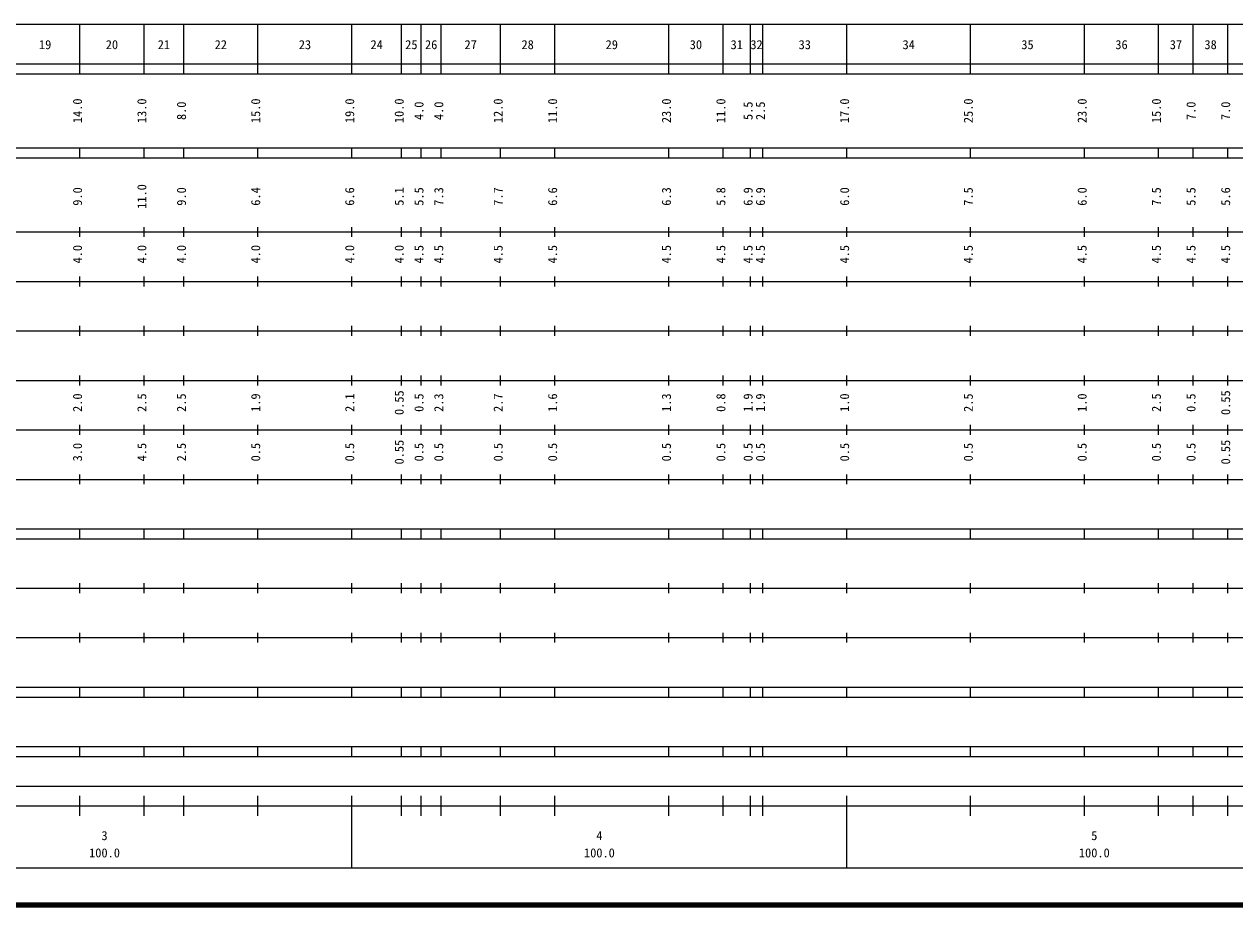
# Model space of a CAD drawing. Units: millimetres on the paper, enlarged 1000 times. Extents: x 40000 to 680000, y 20000 to 380000.
# Drawn here: x 301771 to 546386, y 20000 to 198000 of the extents above; entities that cross this region are included whole.
import ezdxf
from ezdxf.enums import TextEntityAlignment as Align

# ---------------------------------------------------------------- set-up
doc = ezdxf.new("R2010")
doc.units = ezdxf.units.MM
doc.header["$LTSCALE"] = 1000
doc.layers.add('M-TTL', color=2, linetype='Continuous', lineweight=140)
doc.layers.add('M-TTL-BAND', color=7, linetype='Continuous', lineweight=25)
doc.styles.add('ＭＳ ゴシック', font='')
doc.styles.get('ＭＳ ゴシック').set_extended_font_data('MS Gothic')

msp = doc.modelspace()

# ---------------------------------------------------------------- linework, layer by layer
at = {"layer": 'M-TTL'}
msp.add_line((40000, 20000), (680000, 20000), dxfattribs=at)
at = {"layer": 'M-TTL-BAND'}
for p, q in [((68000, 198000), (579000, 198000)), ((313000, 188000), (313000, 198000)), ((326000, 188000), (326000, 198000)), ((334000, 188000), (334000, 198000)), ((349000, 188000), (349000, 198000)), ((368000, 188000), (368000, 198000)), ((378000, 188000), (378000, 198000)), ((382000, 188000), (382000, 198000)), ((386000, 188000), (386000, 198000)), ((398000, 188000), (398000, 198000)), ((409000, 188000), (409000, 198000)), ((432000, 188000), (432000, 198000)), ((443000, 188000), (443000, 198000)), ((448500, 188000), (448500, 198000)), ((451000, 188000), (451000, 198000)), ((468000, 188000), (468000, 198000)), ((493000, 188000), (493000, 198000)), ((516000, 188000), (516000, 198000)), ((531000, 188000), (531000, 198000)), ((538000, 188000), (538000, 198000)), ((545000, 188000), (545000, 198000)), ((40000, 190000), (579000, 190000)), ((40000, 188000), (579000, 188000)), ((40000, 173000), (579000, 173000)), ((313000, 171000), (313000, 173000)), ((326000, 171000), (326000, 173000)), ((334000, 171000), (334000, 173000)), ((349000, 171000), (349000, 173000)), ((368000, 171000), (368000, 173000)), ((378000, 171000), (378000, 173000)), ((382000, 171000), (382000, 173000)), ((386000, 171000), (386000, 173000)), ((398000, 171000), (398000, 173000)), ((409000, 171000), (409000, 173000)), ((432000, 171000), (432000, 173000)), ((443000, 171000), (443000, 173000)), ((448500, 171000), (448500, 173000)), ((451000, 171000), (451000, 173000)), ((468000, 171000), (468000, 173000)), ((493000, 171000), (493000, 173000)), ((516000, 171000), (516000, 173000)), ((531000, 171000), (531000, 173000)), ((538000, 171000), (538000, 173000)), ((545000, 171000), (545000, 173000)), ((40000, 171000), (579000, 171000)), ((313000, 155000), (313000, 157000)), ((326000, 155000), (326000, 157000)), ((334000, 155000), (334000, 157000)), ((349000, 155000), (349000, 157000)), ((368000, 155000), (368000, 157000)), ((378000, 155000), (378000, 157000)), ((382000, 155000), (382000, 157000)), ((386000, 155000), (386000, 157000)), ((398000, 155000), (398000, 157000)), ((409000, 155000), (409000, 157000)), ((432000, 155000), (432000, 157000)), ((443000, 155000), (443000, 157000)), ((448500, 155000), (448500, 157000)), ((451000, 155000), (451000, 157000)), ((468000, 155000), (468000, 157000)), ((493000, 155000), (493000, 157000)), ((516000, 155000), (516000, 157000)), ((531000, 155000), (531000, 157000)), ((538000, 155000), (538000, 157000)), ((545000, 155000), (545000, 157000)), ((40000, 156000), (579000, 156000)), ((313000, 145000), (313000, 147000)), ((326000, 145000), (326000, 147000)), ((334000, 145000), (334000, 147000)), ((349000, 145000), (349000, 147000)), ((368000, 145000), (368000, 147000)), ((378000, 145000), (378000, 147000)), ((382000, 145000), (382000, 147000)), ((386000, 145000), (386000, 147000)), ((398000, 145000), (398000, 147000)), ((409000, 145000), (409000, 147000)), ((432000, 145000), (432000, 147000)), ((443000, 145000), (443000, 147000)), ((448500, 145000), (448500, 147000)), ((451000, 145000), (451000, 147000)), ((468000, 145000), (468000, 147000)), ((493000, 145000), (493000, 147000)), ((516000, 145000), (516000, 147000)), ((531000, 145000), (531000, 147000)), ((538000, 145000), (538000, 147000)), ((545000, 145000), (545000, 147000)), ((46000, 146000), (579000, 146000)), ((313000, 135000), (313000, 137000)), ((326000, 135000), (326000, 137000)), ((334000, 135000), (334000, 137000)), ((349000, 135000), (349000, 137000)), ((368000, 135000), (368000, 137000)), ((378000, 135000), (378000, 137000)), ((382000, 135000), (382000, 137000)), ((386000, 135000), (386000, 137000)), ((398000, 135000), (398000, 137000)), ((409000, 135000), (409000, 137000)), ((432000, 135000), (432000, 137000)), ((443000, 135000), (443000, 137000)), ((448500, 135000), (448500, 137000)), ((451000, 135000), (451000, 137000)), ((468000, 135000), (468000, 137000)), ((493000, 135000), (493000, 137000)), ((516000, 135000), (516000, 137000)), ((531000, 135000), (531000, 137000)), ((538000, 135000), (538000, 137000)), ((545000, 135000), (545000, 137000)), ((52000, 136000), (579000, 136000)), ((46000, 126000), (579000, 126000)), ((313000, 125000), (313000, 127000)), ((326000, 125000), (326000, 127000)), ((334000, 125000), (334000, 127000)), ((349000, 125000), (349000, 127000)), ((368000, 125000), (368000, 127000)), ((378000, 125000), (378000, 127000)), ((382000, 125000), (382000, 127000)), ((386000, 125000), (386000, 127000)), ((398000, 125000), (398000, 127000)), ((409000, 125000), (409000, 127000)), ((432000, 125000), (432000, 127000)), ((443000, 125000), (443000, 127000)), ((448500, 125000), (448500, 127000)), ((451000, 125000), (451000, 127000)), ((468000, 125000), (468000, 127000)), ((493000, 125000), (493000, 127000)), ((516000, 125000), (516000, 127000)), ((531000, 125000), (531000, 127000)), ((538000, 125000), (538000, 127000)), ((545000, 125000), (545000, 127000)), ((52000, 116000), (579000, 116000)), ((313000, 115000), (313000, 117000)), ((326000, 115000), (326000, 117000)), ((334000, 115000), (334000, 117000)), ((349000, 115000), (349000, 117000)), ((368000, 115000), (368000, 117000)), ((378000, 115000), (378000, 117000)), ((382000, 115000), (382000, 117000)), ((386000, 115000), (386000, 117000)), ((398000, 115000), (398000, 117000)), ((409000, 115000), (409000, 117000)), ((432000, 115000), (432000, 117000)), ((443000, 115000), (443000, 117000)), ((448500, 115000), (448500, 117000)), ((451000, 115000), (451000, 117000)), ((468000, 115000), (468000, 117000)), ((493000, 115000), (493000, 117000)), ((516000, 115000), (516000, 117000)), ((531000, 115000), (531000, 117000)), ((538000, 115000), (538000, 117000)), ((545000, 115000), (545000, 117000)), ((46000, 106000), (579000, 106000)), ((313000, 105000), (313000, 107000)), ((326000, 105000), (326000, 107000)), ((334000, 105000), (334000, 107000)), ((349000, 105000), (349000, 107000)), ((368000, 105000), (368000, 107000)), ((378000, 105000), (378000, 107000)), ((382000, 105000), (382000, 107000)), ((386000, 105000), (386000, 107000)), ((398000, 105000), (398000, 107000)), ((409000, 105000), (409000, 107000)), ((432000, 105000), (432000, 107000)), ((443000, 105000), (443000, 107000)), ((448500, 105000), (448500, 107000)), ((451000, 105000), (451000, 107000)), ((468000, 105000), (468000, 107000)), ((493000, 105000), (493000, 107000)), ((516000, 105000), (516000, 107000)), ((531000, 105000), (531000, 107000)), ((538000, 105000), (538000, 107000)), ((545000, 105000), (545000, 107000)), ((40000, 96000), (579000, 96000)), ((313000, 94000), (313000, 96000)), ((326000, 94000), (326000, 96000)), ((334000, 94000), (334000, 96000)), ((349000, 94000), (349000, 96000)), ((368000, 94000), (368000, 96000)), ((378000, 94000), (378000, 96000)), ((382000, 94000), (382000, 96000)), ((386000, 94000), (386000, 96000)), ((398000, 94000), (398000, 96000)), ((409000, 94000), (409000, 96000)), ((432000, 94000), (432000, 96000)), ((443000, 94000), (443000, 96000)), ((448500, 94000), (448500, 96000)), ((451000, 94000), (451000, 96000)), ((468000, 94000), (468000, 96000)), ((493000, 94000), (493000, 96000)), ((516000, 94000), (516000, 96000)), ((531000, 94000), (531000, 96000)), ((538000, 94000), (538000, 96000)), ((545000, 94000), (545000, 96000)), ((40000, 94000), (579000, 94000)), ((49000, 84000), (579000, 84000)), ((313000, 83000), (313000, 85000)), ((326000, 83000), (326000, 85000)), ((334000, 83000), (334000, 85000)), ((349000, 83000), (349000, 85000)), ((368000, 83000), (368000, 85000)), ((378000, 83000), (378000, 85000)), ((382000, 83000), (382000, 85000)), ((386000, 83000), (386000, 85000)), ((398000, 83000), (398000, 85000)), ((409000, 83000), (409000, 85000)), ((432000, 83000), (432000, 85000)), ((443000, 83000), (443000, 85000)), ((448500, 83000), (448500, 85000)), ((451000, 83000), (451000, 85000)), ((468000, 83000), (468000, 85000)), ((493000, 83000), (493000, 85000)), ((516000, 83000), (516000, 85000)), ((531000, 83000), (531000, 85000)), ((538000, 83000), (538000, 85000)), ((545000, 83000), (545000, 85000)), ((40000, 74000), (579000, 74000)), ((313000, 73000), (313000, 75000)), ((326000, 73000), (326000, 75000)), ((334000, 73000), (334000, 75000)), ((349000, 73000), (349000, 75000)), ((368000, 73000), (368000, 75000)), ((378000, 73000), (378000, 75000)), ((382000, 73000), (382000, 75000)), ((386000, 73000), (386000, 75000)), ((398000, 73000), (398000, 75000)), ((409000, 73000), (409000, 75000)), ((432000, 73000), (432000, 75000)), ((443000, 73000), (443000, 75000)), ((448500, 73000), (448500, 75000)), ((451000, 73000), (451000, 75000)), ((468000, 73000), (468000, 75000)), ((493000, 73000), (493000, 75000)), ((516000, 73000), (516000, 75000)), ((531000, 73000), (531000, 75000)), ((538000, 73000), (538000, 75000)), ((545000, 73000), (545000, 75000)), ((40000, 64000), (579000, 64000)), ((313000, 62000), (313000, 64000)), ((326000, 62000), (326000, 64000)), ((334000, 62000), (334000, 64000)), ((349000, 62000), (349000, 64000)), ((368000, 62000), (368000, 64000)), ((378000, 62000), (378000, 64000)), ((382000, 62000), (382000, 64000)), ((386000, 62000), (386000, 64000)), ((398000, 62000), (398000, 64000)), ((409000, 62000), (409000, 64000)), ((432000, 62000), (432000, 64000)), ((443000, 62000), (443000, 64000)), ((448500, 62000), (448500, 64000)), ((451000, 62000), (451000, 64000)), ((468000, 62000), (468000, 64000)), ((493000, 62000), (493000, 64000)), ((516000, 62000), (516000, 64000)), ((531000, 62000), (531000, 64000)), ((538000, 62000), (538000, 64000)), ((545000, 62000), (545000, 64000)), ((40000, 62000), (579000, 62000)), ((40000, 52000), (579000, 52000)), ((313000, 50000), (313000, 52000)), ((326000, 50000), (326000, 52000)), ((334000, 50000), (334000, 52000)), ((349000, 50000), (349000, 52000)), ((368000, 50000), (368000, 52000)), ((378000, 50000), (378000, 52000)), ((382000, 50000), (382000, 52000)), ((386000, 50000), (386000, 52000)), ((398000, 50000), (398000, 52000)), ((409000, 50000), (409000, 52000)), ((432000, 50000), (432000, 52000)), ((443000, 50000), (443000, 52000)), ((448500, 50000), (448500, 52000)), ((451000, 50000), (451000, 52000)), ((468000, 50000), (468000, 52000)), ((493000, 50000), (493000, 52000)), ((516000, 50000), (516000, 52000)), ((531000, 50000), (531000, 52000)), ((538000, 50000), (538000, 52000)), ((545000, 50000), (545000, 52000)), ((40000, 50000), (579000, 50000)), ((71000, 44000), (565000, 44000)), ((313000, 38000), (313000, 42000)), ((326000, 38000), (326000, 42000)), ((334000, 38000), (334000, 42000)), ((349000, 38000), (349000, 42000)), ((368000, 27500), (368000, 42000)), ((378000, 38000), (378000, 42000)), ((382000, 38000), (382000, 42000)), ((386000, 38000), (386000, 42000)), ((398000, 38000), (398000, 42000)), ((409000, 38000), (409000, 42000)), ((432000, 38000), (432000, 42000)), ((443000, 38000), (443000, 42000)), ((448500, 38000), (448500, 42000)), ((451000, 38000), (451000, 42000)), ((468000, 27500), (468000, 42000)), ((493000, 38000), (493000, 42000)), ((516000, 38000), (516000, 42000)), ((531000, 38000), (531000, 42000)), ((538000, 38000), (538000, 42000)), ((545000, 38000), (545000, 42000)), ((40000, 40000), (579000, 40000)), ((68000, 27500), (579000, 27500))]:
    msp.add_line(p, q, dxfattribs=at)

# ---------------------------------------------------------------- texts
at = {"layer": 'M-TTL-BAND', "style": 'ＭＳ ゴシック'}
for s, p in [('19', (306000, 192405)), ('20', (319500, 192405)), ('21', (330000, 192405)), ('22', (341500, 192405)), ('23', (358500, 192405)), ('24', (373000, 192405)), ('25', (380000, 192405)), ('26', (384000, 192405)), ('27', (392000, 192405)), ('28', (403500, 192405)), ('29', (420500, 192405)), ('30', (437500, 192405)), ('31', (445750, 192405)), ('32', (449750, 192405)), ('33', (459500, 192405)), ('34', (480500, 192405)), ('35', (504500, 192405)), ('36', (523500, 192405)), ('37', (534500, 192405)), ('38', (541500, 192405)), ('3', (318000, 32523)), ('4', (418000, 32523)), ('5', (518000, 32523)), ('100.0', (318000, 29033)), ('100.0', (418000, 29033)), ('100.0', (518000, 29033))]:
    msp.add_text(s, height=1833, dxfattribs=at).set_placement(p, align=Align.BOTTOM_CENTER)
for s, p in [('14.0', (314000, 180500)), ('13.0', (327000, 180500)), ('8.0', (335000, 180500)), ('15.0', (350000, 180500)), ('19.0', (369000, 180500)), ('10.0', (379000, 180500)), ('4.0', (383000, 180500)), ('4.0', (387000, 180500)), ('12.0', (399000, 180500)), ('11.0', (410000, 180500)), ('23.0', (433000, 180500)), ('11.0', (444000, 180500)), ('5.5', (449500, 180500)), ('2.5', (452000, 180500)), ('17.0', (469000, 180500)), ('25.0', (494000, 180500)), ('23.0', (517000, 180500)), ('15.0', (532000, 180500)), ('7.0', (539000, 180500)), ('7.0', (546000, 180500)), ('9.0', (314000, 163174)), ('11.0', (327000, 163174)), ('9.0', (335000, 163174)), ('6.4', (350000, 163174)), ('6.6', (369000, 163174)), ('5.1', (379000, 163174)), ('5.5', (383000, 163174)), ('7.3', (387000, 163174)), ('7.7', (399000, 163174)), ('6.6', (410000, 163174)), ('6.3', (433000, 163174)), ('5.8', (444000, 163174)), ('6.9', (449500, 163174)), ('6.9', (452000, 163174)), ('6.0', (469000, 163174)), ('7.5', (494000, 163174)), ('6.0', (517000, 163174)), ('7.5', (532000, 163174)), ('5.5', (539000, 163174)), ('5.6', (546000, 163174)), ('4.0', (314000, 151500)), ('4.0', (327000, 151500)), ('4.0', (335000, 151500)), ('4.0', (350000, 151500)), ('4.0', (369000, 151500)), ('4.0', (379000, 151500)), ('4.5', (383000, 151500)), ('4.5', (387000, 151500)), ('4.5', (399000, 151500)), ('4.5', (410000, 151500)), ('4.5', (433000, 151500)), ('4.5', (444000, 151500)), ('4.5', (449500, 151500)), ('4.5', (452000, 151500)), ('4.5', (469000, 151500)), ('4.5', (494000, 151500)), ('4.5', (517000, 151500)), ('4.5', (532000, 151500)), ('4.5', (539000, 151500)), ('4.5', (546000, 151500)), ('2.0', (314000, 121500)), ('2.5', (327000, 121500)), ('2.5', (335000, 121500)), ('1.9', (350000, 121500)), ('2.1', (369000, 121500)), ('0.55', (379000, 121500)), ('0.5', (383000, 121500)), ('2.3', (387000, 121500)), ('2.7', (399000, 121500)), ('1.6', (410000, 121500)), ('1.3', (433000, 121500)), ('0.8', (444000, 121500)), ('1.9', (449500, 121500)), ('1.9', (452000, 121500)), ('1.0', (469000, 121500)), ('2.5', (494000, 121500)), ('1.0', (517000, 121500)), ('2.5', (532000, 121500)), ('0.5', (539000, 121500)), ('0.55', (546000, 121500)), ('3.0', (314000, 111500)), ('4.5', (327000, 111500)), ('2.5', (335000, 111500)), ('0.5', (350000, 111500)), ('0.5', (369000, 111500)), ('0.55', (379000, 111500)), ('0.5', (383000, 111500)), ('0.5', (387000, 111500)), ('0.5', (399000, 111500)), ('0.5', (410000, 111500)), ('0.5', (433000, 111500)), ('0.5', (444000, 111500)), ('0.5', (449500, 111500)), ('0.5', (452000, 111500)), ('0.5', (469000, 111500)), ('0.5', (494000, 111500)), ('0.5', (517000, 111500)), ('0.5', (532000, 111500)), ('0.5', (539000, 111500)), ('0.55', (546000, 111500))]:
    msp.add_text(s, height=1833, rotation=90, dxfattribs=at).set_placement(p, align=Align.BOTTOM_CENTER)

doc.saveas('drawing.dxf')
